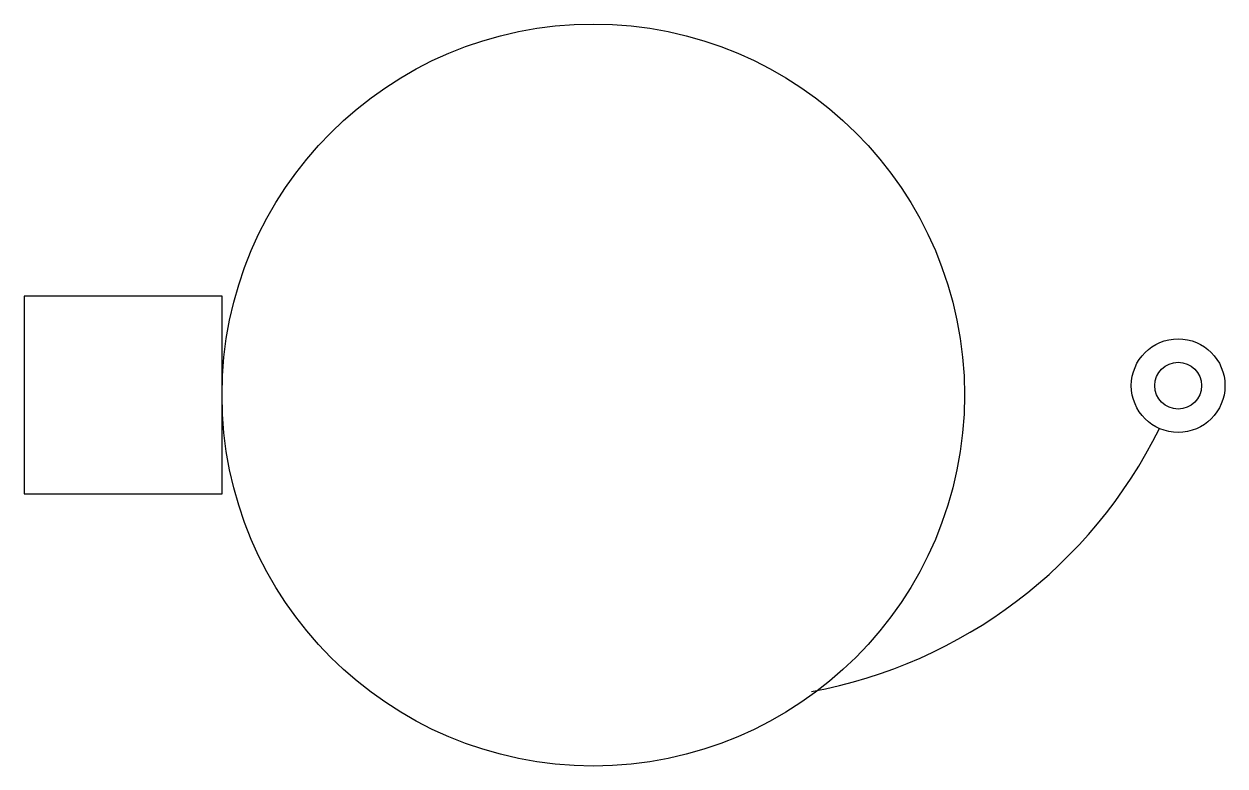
# Model space of a CAD drawing. Header units: millimetres. Extents: x -3103.203 to -3102.717, y 3735.975 to 3736.275.
import ezdxf

# ---------------------------------------------------------------- set-up
doc = ezdxf.new("R2010")
doc.units = ezdxf.units.MM
doc.header["$LTSCALE"] = 10
doc.layers.add('Ele_tomadas', color=2, linetype='Continuous')

msp = doc.modelspace()

# ---------------------------------------------------------------- linework, layer by layer
at = {"layer": 'Ele_tomadas', "color": 3}
msp.add_lwpolyline([(-3103.20272, 3736.08505), (-3103.12272, 3736.08505), (-3103.12272, 3736.16505), (-3103.20272, 3736.16505)], close=True, dxfattribs=at)
at = {"layer": 'Ele_tomadas', "color": 3, "linetype": 'Continuous'}
msp.add_circle((-3102.97272, 3736.12505), 0.15, dxfattribs=at)
at = {"layer": 'Ele_tomadas', "color": 1, "linetype": 'Continuous'}
for radius in [0.01892, 0.00946]:
    msp.add_circle((-3102.7364, 3736.12884), radius, dxfattribs=at)
at = {"layer": 'Ele_tomadas', "color": 2, "linetype": 'Continuous'}
msp.add_arc((-3102.9204, 3736.19863), 0.19678, 280.507, 333.7182, dxfattribs=at)

doc.saveas('drawing.dxf')
